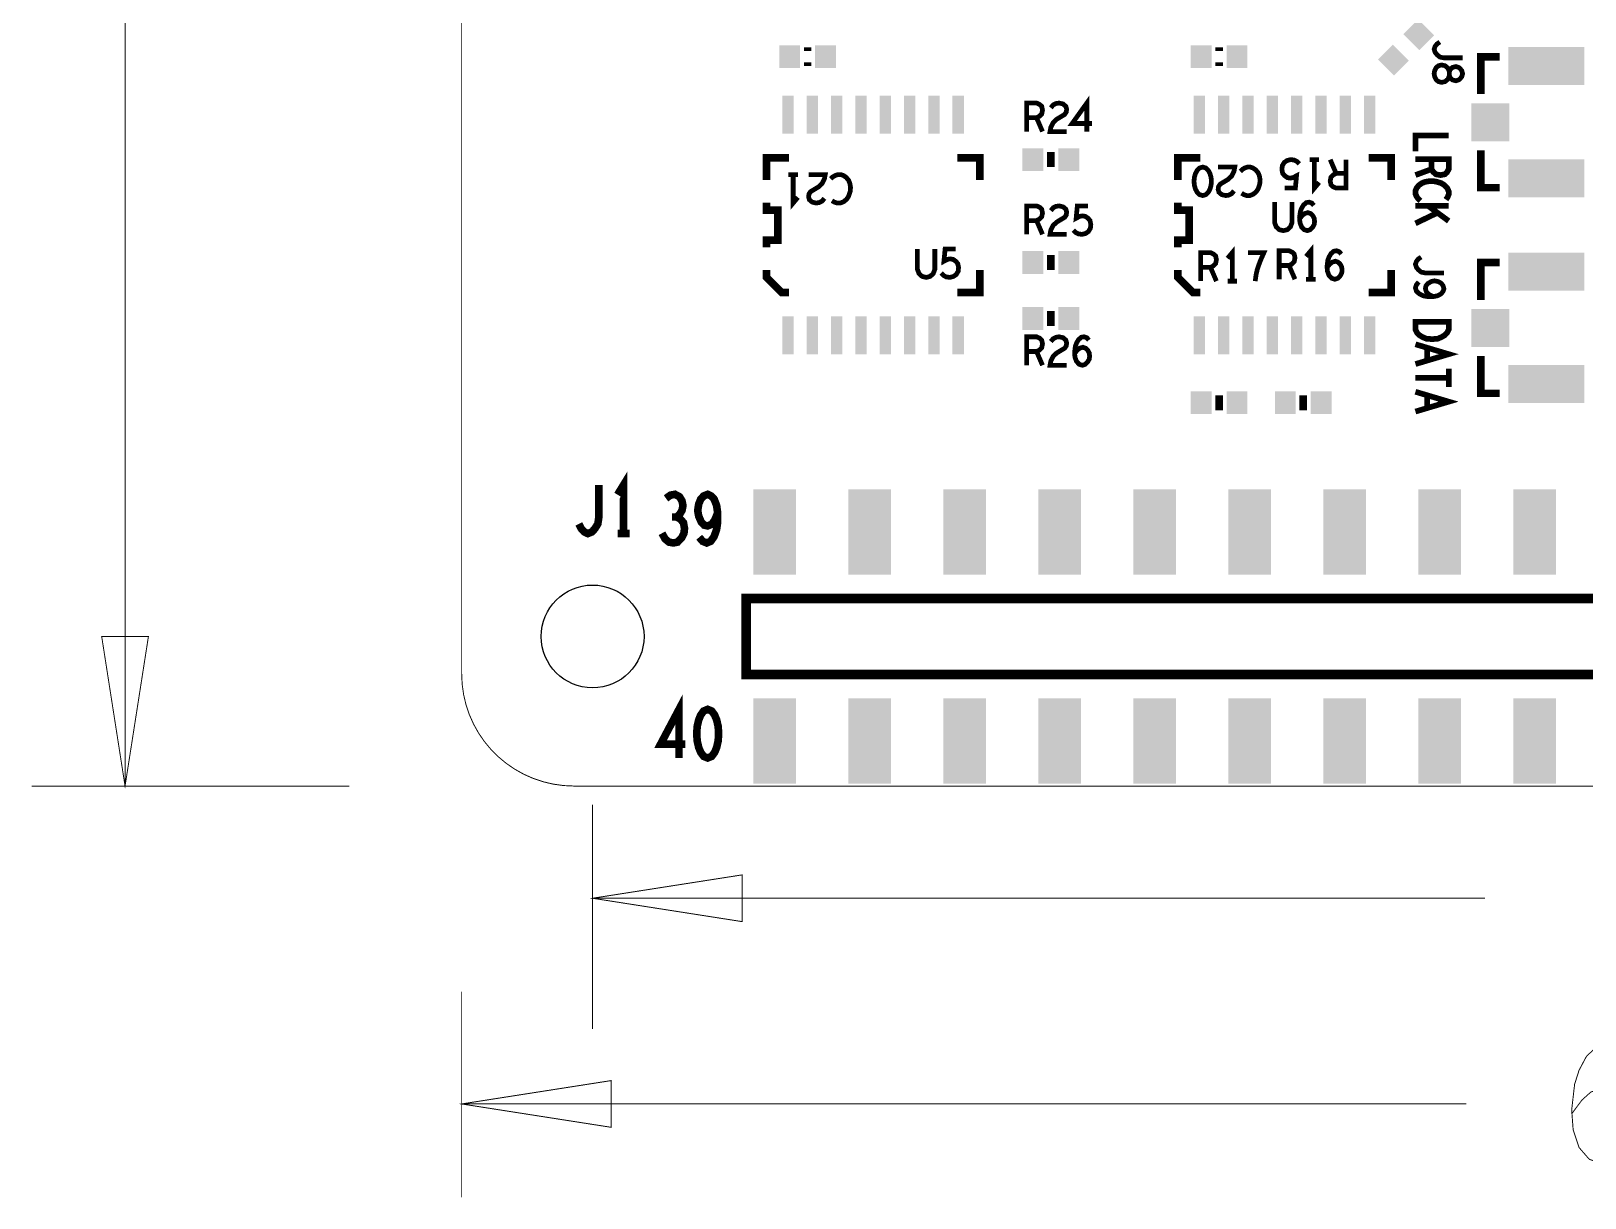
# Model space of a CAD drawing. Extents: x -14.6 to 75.5, y -11 to 65.5.
# Drawn here: x -11.51 to 30.03, y -11.01 to 20.19 of the extents above; entities that cross this region are included whole.
import ezdxf

# ---------------------------------------------------------------- set-up
doc = ezdxf.new("R2010")
doc.units = 0
doc.layers.get('0').update_dxf_attribs({"linetype": 'CONTINUOUS'})
for name, color, linetype in [('BOARD_ART', 7, 'CONTINUOUS'), ('DIMENSION_ART', 2, 'CONTINUOUS'), ('PASTETOP_ART', 4, 'CONTINUOUS'), ('RECEIVERPIPRO-1-2_DRL', 10, 'CONTINUOUS'), ('SILK_TOP_ART', 9, 'CONTINUOUS')]:
    doc.layers.add(name, color=color, linetype=linetype)

# ---------------------------------------------------------------- blocks, each defined once
blk = doc.blocks.new('SQUARE_14')
blk.add_solid([(0.508, 0.508), (0.508, -0.508), (-0.508, 0.508), (-0.508, -0.508)])
blk = doc.blocks.new('RECTANGLE_52')
blk.add_solid([(1.016, 0.508), (1.016, -0.508), (-1.016, 0.508), (-1.016, -0.508)])
blk = doc.blocks.new('CUSTOM_58')
for points in [[(-0.413092, 0.01796), (-0.01796, 0.413092), (0.377172, 0.01796), (-0.01796, 0.413092)], [(-0.377172, -0.01796), (-0.413092, 0.01796), (0.413092, -0.01796), (0.377172, 0.01796)], [(0.01796, -0.413092), (-0.377172, -0.01796), (0.01796, -0.413092), (0.413092, -0.01796)]]:
    blk.add_solid(points)
blk = doc.blocks.new('RECTANGLE_6')
blk.add_solid([(0.5715, 1.143), (0.5715, -1.143), (-0.5715, 1.143), (-0.5715, -1.143)])
blk = doc.blocks.new('RECTANGLE_49')
blk.add_solid([(0.1524, 0.508), (0.1524, -0.508), (-0.1524, 0.508), (-0.1524, -0.508)])
blk = doc.blocks.new('RECTANGLE_11')
blk.add_solid([(0.2794, 0.3048), (0.2794, -0.3048), (-0.2794, 0.3048), (-0.2794, -0.3048)])
blk = doc.blocks.new('ROUND_4')
blk.add_circle((0, 0), 1.375)

msp = doc.modelspace()

# ---------------------------------------------------------------- linework, layer by layer
at = {"layer": 'BOARD_ART', "const_width": 0.0254}
for points in [[(0, 53.5), (0, 3)], [(3, 0), (62, 0)]]:
    msp.add_lwpolyline(points, dxfattribs=at)
msp.add_lwpolyline([(0, 3, 0.4142136), (3, 0)], format="xyb", dxfattribs=at)
at = {"layer": 'DIMENSION_ART', "const_width": 0.0254}
for points in [[(-9, 24.5313), (-9, 0)], [(-9.625, 4), (-9, 0), (-8.375, 4), (-9.625, 4)], [(-3, 0), (-11.5, 0)], [(3.5, -6.5), (3.5, -0.5)], [(7.5, -2.375), (3.5, -3), (7.5, -3.625), (7.5, -2.375)], [(27.3629, -3), (3.5, -3)], [(0, -5.5), (0, -11)], [(29.6771, -8.7647), (29.9528, -8.3941), (30.189, -8.1825), (30.504, -8.0767), (30.7796, -8.1825), (30.9764, -8.3941), (31.1339, -8.7117), (31.1733, -9.0821), (31.1339, -9.3996), (30.9764, -9.7172), (30.7401, -9.9817), (30.4646, -10.0875), (30.1496, -9.9817), (29.874, -9.6643), (29.7165, -9.1879), (29.6771, -8.6588), (29.7559, -7.9709), (29.874, -7.6004), (30.0708, -7.23), (30.3464, -6.9654), (30.622, -6.9125), (30.8976, -7.0183), (31.0945, -7.2829)], [(4, -7.875), (0, -8.5), (4, -9.125), (4, -7.875)], [(26.8629, -8.5), (0, -8.5)]]:
    msp.add_lwpolyline(points, dxfattribs=at)
at = {"layer": 'SILK_TOP_ART'}
for points, const_width in [([(26.1524, 19.8942), (26.0762, 19.8412), (26.0254, 19.7778), (26, 19.7037), (26.0254, 19.619), (26.0762, 19.5555), (26.1524, 19.492), (26.254, 19.4708), (26.762, 19.4708)], 0.127), ([(9.25, 19.65), (9.25, 19.75)], 0.2032), ([(20.25, 19.65), (20.25, 19.75)], 0.2032), ([(27.25, 18.5), (27.25, 19.5), (27.75, 19.5)], 0.2032), ([(9.25, 19.25), (9.25, 19.35)], 0.2032), ([(20.25, 19.25), (20.25, 19.35)], 0.2032), ([(26, 19.0475), (26.0127, 18.9734), (26.0508, 18.8888), (26.1143, 18.8358), (26.2032, 18.8147), (26.2921, 18.8358), (26.3683, 18.8993), (26.4064, 18.9946), (26.4064, 19.1004), (26.4318, 19.1639), (26.4953, 19.2168), (26.5842, 19.238), (26.6731, 19.2062), (26.7366, 19.1322), (26.762, 19.0475), (26.7366, 18.9628), (26.6731, 18.8888), (26.5842, 18.857), (26.4953, 18.8782), (26.4318, 18.9311), (26.4064, 18.9946), (26.4064, 19.1004), (26.3683, 19.1957), (26.2921, 19.2592), (26.2032, 19.2803), (26.1143, 19.2592), (26.0508, 19.2062), (26.0127, 19.1216), (26, 19.0475)], 0.127), ([(15.1058, 17.5), (15.1058, 18.262), (15.3704, 18.262), (15.4551, 18.2239), (15.508, 18.1731), (15.5292, 18.0715), (15.508, 17.9699), (15.4445, 17.9064), (15.3704, 17.8683), (15.1058, 17.8683)], 0.127), ([(15.7514, 18.135), (15.8149, 18.2112), (15.889, 18.2493), (15.9737, 18.262), (16.0795, 18.2366), (16.1536, 18.1731), (16.1748, 18.0969), (16.1642, 18.0207), (16.1218, 17.9572), (15.9102, 17.8302), (15.8149, 17.7413), (15.7514, 17.6143), (15.7302, 17.5), (16.1748, 17.5)], 0.127), ([(16.7145, 17.5), (16.7145, 18.262), (16.3229, 17.7159), (16.8521, 17.7159)], 0.127), ([(15.3704, 17.8683), (15.5292, 17.5)], 0.127), ([(26.389, 17.3942), (25.5, 17.3942), (25.5, 16.9708)], 0.1524), ([(15.75, 16.55), (15.75, 16.95)], 0.2032), ([(27.25, 17), (27.25, 16), (27.75, 16)], 0.2032), ([(8.15, 16.2), (8.15, 16.8), (8.75, 16.8)], 0.205), ([(13.25, 16.8), (13.85, 16.8), (13.85, 16.2)], 0.205), ([(19.15, 16.2), (19.15, 16.8), (19.75, 16.8)], 0.205), ([(22.3953, 16.6357), (22.3318, 16.6992), (22.2578, 16.7373), (22.1625, 16.75), (22.0672, 16.7246), (21.9932, 16.6738), (21.9402, 16.5849), (21.9297, 16.4833), (21.9508, 16.3817), (22.0038, 16.3182), (22.0778, 16.2674), (22.1519, 16.2547), (22.226, 16.2674), (22.3212, 16.3182), (22.2895, 15.988), (22.0038, 15.988)], 0.127), ([(22.9245, 16.75), (22.6705, 16.75)], 0.127), ([(22.7975, 16.75), (22.7975, 15.988), (22.9245, 16.1404)], 0.127), ([(23.6442, 16.75), (23.6442, 15.988), (23.3796, 15.988), (23.2949, 16.0261), (23.242, 16.0769), (23.2208, 16.1785), (23.242, 16.2801), (23.3055, 16.3436), (23.3796, 16.3817), (23.6442, 16.3817)], 0.127), ([(23.3796, 16.3817), (23.2208, 16.75)], 0.127), ([(24.25, 16.8), (24.85, 16.8), (24.85, 16.2)], 0.205), ([(25.5, 16.7592), (26.389, 16.7592), (26.389, 16.4946), (26.3445, 16.4099), (26.2853, 16.357), (26.1667, 16.3358), (26.0482, 16.357), (25.9741, 16.4205), (25.9297, 16.4946), (25.9297, 16.7592)], 0.1524), ([(8.9895, 16.35), (8.7355, 16.35)], 0.127), ([(8.8625, 16.35), (8.8625, 15.588), (8.9895, 15.7404)], 0.127), ([(9.6986, 15.715), (9.6351, 15.6388), (9.561, 15.6007), (9.4763, 15.588), (9.3705, 15.6134), (9.2964, 15.6769), (9.2752, 15.7531), (9.2858, 15.8293), (9.3282, 15.8928), (9.5398, 16.0198), (9.6351, 16.1087), (9.6986, 16.2357), (9.7198, 16.35), (9.2752, 16.35)], 0.127), ([(9.8997, 15.6515), (9.9632, 15.6134), (10.0372, 15.588), (10.1219, 15.588), (10.2172, 15.6261), (10.2912, 15.6896), (10.3442, 15.7658), (10.3865, 15.8928), (10.3971, 16.0071), (10.3759, 16.1214), (10.3442, 16.1976), (10.2807, 16.2738), (10.2066, 16.3246), (10.1325, 16.35), (10.0584, 16.35), (9.9843, 16.3246), (9.9208, 16.2865), (9.8679, 16.2357)], 0.127), ([(19.8125, 15.788), (19.8972, 15.8134), (19.9607, 15.8769), (20.003, 15.9531), (20.0348, 16.0547), (20.0453, 16.169), (20.0348, 16.2833), (20.003, 16.3849), (19.9607, 16.4611), (19.8972, 16.5246), (19.8125, 16.55), (19.7278, 16.5246), (19.6643, 16.4611), (19.622, 16.3849), (19.5902, 16.2833), (19.5797, 16.169), (19.5902, 16.0547), (19.622, 15.9531), (19.6643, 15.8769), (19.7278, 15.8134), (19.8125, 15.788)], 0.127), ([(20.6486, 15.915), (20.5851, 15.8388), (20.511, 15.8007), (20.4263, 15.788), (20.3205, 15.8134), (20.2464, 15.8769), (20.2252, 15.9531), (20.2358, 16.0293), (20.2782, 16.0928), (20.4898, 16.2198), (20.5851, 16.3087), (20.6486, 16.4357), (20.6698, 16.55), (20.2252, 16.55)], 0.127), ([(20.8497, 15.8515), (20.9132, 15.8134), (20.9872, 15.788), (21.0719, 15.788), (21.1672, 15.8261), (21.2412, 15.8896), (21.2942, 15.9658), (21.3365, 16.0928), (21.3471, 16.2071), (21.3259, 16.3214), (21.2942, 16.3976), (21.2307, 16.4738), (21.1566, 16.5246), (21.0825, 16.55), (21.0084, 16.55), (20.9343, 16.5246), (20.8708, 16.4865), (20.8179, 16.4357)], 0.127), ([(25.9297, 16.4946), (25.5, 16.3358)], 0.1524), ([(26.3149, 15.6797), (26.3594, 15.7432), (26.389, 15.8172), (26.389, 15.9019), (26.3445, 15.9972), (26.2705, 16.0712), (26.1816, 16.1242), (26.0334, 16.1665), (25.9, 16.1771), (25.7667, 16.1559), (25.6778, 16.1242), (25.5889, 16.0607), (25.5296, 15.9866), (25.5, 15.9125), (25.5, 15.8384), (25.5296, 15.7643), (25.5741, 15.7008), (25.6333, 15.6479)], 0.1524), ([(8.15, 14.4), (8.15, 14.6), (8.45, 14.6), (8.45, 15.4), (8.15, 15.4), (8.15, 15.6)], 0.205), ([(15.1058, 14.75), (15.1058, 15.512), (15.3704, 15.512), (15.4551, 15.4739), (15.508, 15.4231), (15.5292, 15.3215), (15.508, 15.2199), (15.4445, 15.1564), (15.3704, 15.1183), (15.1058, 15.1183)], 0.127), ([(15.7514, 15.385), (15.8149, 15.4612), (15.889, 15.4993), (15.9737, 15.512), (16.0795, 15.4866), (16.1536, 15.4231), (16.1748, 15.3469), (16.1642, 15.2707), (16.1218, 15.2072), (15.9102, 15.0802), (15.8149, 14.9913), (15.7514, 14.8643), (15.7302, 14.75), (16.1748, 14.75)], 0.127), ([(16.3547, 14.8643), (16.4182, 14.8008), (16.4922, 14.7627), (16.5875, 14.75), (16.6828, 14.7754), (16.7568, 14.8262), (16.8098, 14.9151), (16.8203, 15.0167), (16.7992, 15.1183), (16.7462, 15.1818), (16.6722, 15.2326), (16.5981, 15.2453), (16.524, 15.2326), (16.4288, 15.1818), (16.4605, 15.512), (16.7462, 15.512)], 0.127), ([(19.15, 14.4), (19.15, 14.6), (19.45, 14.6), (19.45, 15.4), (19.15, 15.4), (19.15, 15.6)], 0.205), ([(21.7347, 15.612), (21.7347, 15.0659), (21.777, 14.9516), (21.8617, 14.8754), (21.9675, 14.85), (22.0733, 14.8754), (22.158, 14.9516), (22.2003, 15.0659), (22.2003, 15.612)], 0.127), ([(22.4014, 15.1675), (22.4755, 15.2564), (22.539, 15.3072), (22.6237, 15.3326), (22.6978, 15.3072), (22.7507, 15.2564), (22.793, 15.1802), (22.8036, 15.0913), (22.793, 15.0151), (22.7507, 14.9389), (22.6872, 14.8754), (22.6131, 14.85), (22.5284, 14.8754), (22.4543, 14.9516), (22.412, 15.0659), (22.4014, 15.1929), (22.4226, 15.358), (22.4543, 15.4469), (22.5072, 15.5358), (22.5813, 15.5993), (22.6554, 15.612), (22.7295, 15.5866), (22.7824, 15.5231)], 0.127), ([(25.5, 15.5103), (26.389, 15.5103)], 0.1524), ([(25.5, 15.0447), (26.0926, 15.3304)], 0.1524), ([(26.389, 15.1082), (25.8408, 15.5103)], 0.1524), ([(15.3704, 15.1183), (15.5292, 14.75)], 0.127), ([(12.1847, 14.362), (12.1847, 13.8159), (12.227, 13.7016), (12.3117, 13.6254), (12.4175, 13.6), (12.5233, 13.6254), (12.608, 13.7016), (12.6503, 13.8159), (12.6503, 14.362)], 0.127), ([(12.8197, 13.7143), (12.8832, 13.6508), (12.9572, 13.6127), (13.0525, 13.6), (13.1478, 13.6254), (13.2218, 13.6762), (13.2748, 13.7651), (13.2853, 13.8667), (13.2642, 13.9683), (13.2112, 14.0318), (13.1372, 14.0826), (13.0631, 14.0953), (12.989, 14.0826), (12.8938, 14.0318), (12.9255, 14.362), (13.2112, 14.362)], 0.127), ([(15.75, 13.8), (15.75, 14.2)], 0.2032), ([(19.7558, 13.5), (19.7558, 14.262), (20.0204, 14.262), (20.1051, 14.2239), (20.158, 14.1731), (20.1792, 14.0715), (20.158, 13.9699), (20.0945, 13.9064), (20.0204, 13.8683), (19.7558, 13.8683)], 0.127), ([(20.6025, 13.5), (20.6025, 14.262), (20.4755, 14.1096)], 0.127), ([(21.2163, 13.5), (21.2375, 13.6651), (21.2693, 13.8048), (21.3116, 13.9318), (21.3645, 14.0715), (21.4492, 14.262), (21.0258, 14.262)], 0.127), ([(21.8558, 13.55), (21.8558, 14.312), (22.1204, 14.312), (22.2051, 14.2739), (22.258, 14.2231), (22.2792, 14.1215), (22.258, 14.0199), (22.1945, 13.9564), (22.1204, 13.9183), (21.8558, 13.9183)], 0.127), ([(22.7025, 13.55), (22.7025, 14.312), (22.5755, 14.1596)], 0.127), ([(23.1364, 13.8675), (23.2105, 13.9564), (23.274, 14.0072), (23.3587, 14.0326), (23.4328, 14.0072), (23.4857, 13.9564), (23.528, 13.8802), (23.5386, 13.7913), (23.528, 13.7151), (23.4857, 13.6389), (23.4222, 13.5754), (23.3481, 13.55), (23.2634, 13.5754), (23.1893, 13.6516), (23.147, 13.7659), (23.1364, 13.8929), (23.1576, 14.058), (23.1893, 14.1469), (23.2422, 14.2358), (23.3163, 14.2993), (23.3904, 14.312), (23.4645, 14.2866), (23.5174, 14.2231)], 0.127), ([(25.6524, 14.1442), (25.5762, 14.0912), (25.5254, 14.0278), (25.5, 13.9537), (25.5254, 13.869), (25.5762, 13.8055), (25.6524, 13.742), (25.754, 13.7208), (26.262, 13.7208)], 0.127), ([(8.15, 13.8), (8.15, 13.6), (8.55, 13.2), (8.75, 13.2)], 0.205), ([(13.25, 13.2), (13.85, 13.2), (13.85, 13.8)], 0.205), ([(19.15, 13.8), (19.15, 13.6), (19.55, 13.2), (19.75, 13.2)], 0.205), ([(20.0204, 13.8683), (20.1792, 13.5)], 0.127), ([(22.1204, 13.9183), (22.2792, 13.55)], 0.127), ([(24.25, 13.2), (24.85, 13.2), (24.85, 13.8)], 0.205), ([(27.25, 13), (27.25, 14), (27.75, 14)], 0.2032), ([(20.4755, 13.5), (20.7295, 13.5)], 0.127), ([(22.5755, 13.55), (22.8295, 13.55)], 0.127), ([(25.5889, 13.4774), (25.5254, 13.4033), (25.5, 13.3187), (25.5254, 13.234), (25.6016, 13.1599), (25.7159, 13.107), (25.8302, 13.0858), (25.9699, 13.0858), (26.0842, 13.107), (26.1858, 13.1599), (26.2366, 13.2234), (26.262, 13.2975), (26.2366, 13.3822), (26.1858, 13.4457), (26.1096, 13.488), (26.008, 13.5092), (25.9191, 13.488), (25.8302, 13.4351), (25.7794, 13.3716), (25.7667, 13.2975), (25.7921, 13.2128), (25.8556, 13.1493), (25.9699, 13.0858)], 0.127), ([(15.75, 12.3), (15.75, 12.7)], 0.2032), ([(25.5, 12.4153), (26.389, 12.4153), (26.389, 12.2037), (26.3445, 12.119), (26.2853, 12.0555), (26.1964, 12.0026), (26.0926, 11.9602), (25.9445, 11.9497), (25.7963, 11.9602), (25.6926, 12.0026), (25.6037, 12.0555), (25.5444, 12.119), (25.5, 12.2037), (25.5, 12.4153)], 0.1524), ([(15.1058, 11.25), (15.1058, 12.012), (15.3704, 12.012), (15.4551, 11.9739), (15.508, 11.9231), (15.5292, 11.8215), (15.508, 11.7199), (15.4445, 11.6564), (15.3704, 11.6183), (15.1058, 11.6183)], 0.127), ([(15.7514, 11.885), (15.8149, 11.9612), (15.889, 11.9993), (15.9737, 12.012), (16.0795, 11.9866), (16.1536, 11.9231), (16.1748, 11.8469), (16.1642, 11.7707), (16.1218, 11.7072), (15.9102, 11.5802), (15.8149, 11.4913), (15.7514, 11.3643), (15.7302, 11.25), (16.1748, 11.25)], 0.127), ([(16.3864, 11.5675), (16.4605, 11.6564), (16.524, 11.7072), (16.6087, 11.7326), (16.6828, 11.7072), (16.7357, 11.6564), (16.778, 11.5802), (16.7886, 11.4913), (16.778, 11.4151), (16.7357, 11.3389), (16.6722, 11.2754), (16.5981, 11.25), (16.5134, 11.2754), (16.4393, 11.3516), (16.397, 11.4659), (16.3864, 11.5929), (16.4076, 11.758), (16.4393, 11.8469), (16.4922, 11.9358), (16.5663, 11.9993), (16.6404, 12.012), (16.7145, 11.9866), (16.7674, 11.9231)], 0.127), ([(15.3704, 11.6183), (15.5292, 11.25)], 0.127), ([(25.5, 11.8121), (26.389, 11.5475), (25.5, 11.2829)], 0.1524), ([(25.8111, 11.3782), (25.8111, 11.7168)], 0.1524), ([(26.389, 11.1559), (26.389, 10.6691)], 0.1524), ([(27.25, 11.5), (27.25, 10.5), (27.75, 10.5)], 0.2032), ([(26.389, 10.9125), (25.5, 10.9125)], 0.1524), ([(20.25, 10.45), (20.25, 10.05)], 0.2032), ([(22.5, 10.45), (22.5, 10.05)], 0.2032), ([(25.5, 10.5421), (26.389, 10.2775), (25.5, 10.0129)], 0.1524), ([(25.8111, 10.1082), (25.8111, 10.4468)], 0.1524), ([(4.327, 6.75), (4.327, 8.05), (4.167, 7.79)], 0.2032), ([(3.1333, 7.01), (3.2, 6.88), (3.28, 6.7933), (3.3733, 6.75), (3.48, 6.7933), (3.56, 6.88), (3.64, 7.01), (3.6667, 7.1833), (3.6667, 8.05)], 0.2032), ([(5.7433, 7.1933), (5.8233, 7.2583), (5.89, 7.3666), (5.9167, 7.4967), (5.89, 7.6267), (5.8233, 7.735), (5.7033, 7.8), (5.5833, 7.7783), (5.4633, 7.6917)], 0.2032), ([(6.3503, 6.6516), (6.4437, 6.5433), (6.5503, 6.5), (6.657, 6.5433), (6.7503, 6.6733), (6.817, 6.8683), (6.8437, 7.0633), (6.8437, 7.3017), (6.817, 7.4967), (6.7503, 7.67), (6.6703, 7.7567), (6.577, 7.8), (6.4703, 7.7567), (6.3903, 7.67), (6.337, 7.54), (6.3103, 7.3666), (6.337, 7.215), (6.4037, 7.0633), (6.4837, 6.9766), (6.577, 6.955), (6.6837, 6.9983), (6.7637, 7.1067), (6.8437, 7.3017)], 0.2032), ([(5.3567, 6.76), (5.4367, 6.6083), (5.5433, 6.5217), (5.6633, 6.5), (5.77, 6.5217), (5.8767, 6.63), (5.9433, 6.76), (5.9567, 6.89), (5.93, 7.0416), (5.8367, 7.15), (5.7433, 7.1933), (5.6233, 7.1933)], 0.2032), ([(4.167, 6.75), (4.487, 6.75)], 0.2032), ([(7.608, 5.016), (7.608, 2.984), (56.884, 2.984), (57.392, 3.492), (57.392, 5.016), (7.608, 5.016)], 0.254), ([(5.81, 0.75), (5.81, 2.05), (5.3167, 1.1183), (5.9833, 1.1183)], 0.2032), ([(6.577, 2.05), (6.4703, 2.0067), (6.3903, 1.8983), (6.337, 1.7684), (6.297, 1.595), (6.2837, 1.4), (6.297, 1.205), (6.337, 1.0316), (6.3903, 0.9016), (6.4703, 0.7933), (6.577, 0.75), (6.6837, 0.7933), (6.7637, 0.9016), (6.817, 1.0316), (6.857, 1.205), (6.8703, 1.4), (6.857, 1.595), (6.817, 1.7684), (6.7637, 1.8983), (6.6837, 2.0067), (6.577, 2.05)], 0.2032)]:
    msp.add_lwpolyline(points, dxfattribs=dict(at, const_width=const_width))

# ---------------------------------------------------------------- block references
at = {"layer": 'PASTETOP_ART'}
for name, p in [('CUSTOM_58', (25.5894, 20.0894)), ('RECTANGLE_11', (8.77, 19.5)), ('RECTANGLE_11', (9.73, 19.5)), ('RECTANGLE_11', (19.77, 19.5)), ('RECTANGLE_11', (20.73, 19.5)), ('CUSTOM_58', (24.9106, 19.4106)), ('RECTANGLE_52', (29, 19.25)), ('RECTANGLE_49', (8.725, 17.95)), ('RECTANGLE_49', (9.375, 17.95)), ('RECTANGLE_49', (10.025, 17.95)), ('RECTANGLE_49', (10.675, 17.95)), ('RECTANGLE_49', (11.325, 17.95)), ('RECTANGLE_49', (11.975, 17.95)), ('RECTANGLE_49', (12.625, 17.95)), ('RECTANGLE_49', (13.275, 17.95)), ('RECTANGLE_49', (19.725, 17.95)), ('RECTANGLE_49', (20.375, 17.95)), ('RECTANGLE_49', (21.025, 17.95)), ('RECTANGLE_49', (21.675, 17.95)), ('RECTANGLE_49', (22.325, 17.95)), ('RECTANGLE_49', (22.975, 17.95)), ('RECTANGLE_49', (23.625, 17.95)), ('RECTANGLE_49', (24.275, 17.95)), ('SQUARE_14', (27.5, 17.75)), ('RECTANGLE_11', (15.27, 16.75)), ('RECTANGLE_11', (16.23, 16.75)), ('RECTANGLE_52', (29, 16.25)), ('RECTANGLE_11', (15.27, 14)), ('RECTANGLE_11', (16.23, 14)), ('RECTANGLE_52', (29, 13.75)), ('RECTANGLE_49', (8.725, 12.05)), ('RECTANGLE_49', (9.375, 12.05)), ('RECTANGLE_49', (10.025, 12.05)), ('RECTANGLE_49', (10.675, 12.05)), ('RECTANGLE_49', (11.325, 12.05)), ('RECTANGLE_49', (11.975, 12.05)), ('RECTANGLE_49', (12.625, 12.05)), ('RECTANGLE_49', (13.275, 12.05)), ('RECTANGLE_11', (15.27, 12.5)), ('RECTANGLE_11', (16.23, 12.5)), ('RECTANGLE_49', (19.725, 12.05)), ('RECTANGLE_49', (20.375, 12.05)), ('RECTANGLE_49', (21.025, 12.05)), ('RECTANGLE_49', (21.675, 12.05)), ('RECTANGLE_49', (22.325, 12.05)), ('RECTANGLE_49', (22.975, 12.05)), ('RECTANGLE_49', (23.625, 12.05)), ('RECTANGLE_49', (24.275, 12.05)), ('SQUARE_14', (27.5, 12.25)), ('RECTANGLE_52', (29, 10.75)), ('RECTANGLE_11', (19.77, 10.25)), ('RECTANGLE_11', (20.73, 10.25)), ('RECTANGLE_11', (22.02, 10.25)), ('RECTANGLE_11', (22.98, 10.25)), ('RECTANGLE_6', (8.37, 6.794)), ('RECTANGLE_6', (10.91, 6.794)), ('RECTANGLE_6', (13.45, 6.794)), ('RECTANGLE_6', (15.99, 6.794)), ('RECTANGLE_6', (18.53, 6.794)), ('RECTANGLE_6', (21.07, 6.794)), ('RECTANGLE_6', (23.61, 6.794)), ('RECTANGLE_6', (26.15, 6.794)), ('RECTANGLE_6', (28.69, 6.794)), ('RECTANGLE_6', (8.37, 1.206)), ('RECTANGLE_6', (10.91, 1.206)), ('RECTANGLE_6', (13.45, 1.206)), ('RECTANGLE_6', (15.99, 1.206)), ('RECTANGLE_6', (18.53, 1.206)), ('RECTANGLE_6', (21.07, 1.206)), ('RECTANGLE_6', (23.61, 1.206)), ('RECTANGLE_6', (26.15, 1.206)), ('RECTANGLE_6', (28.69, 1.206))]:
    msp.add_blockref(name, p, dxfattribs=at)
at = {"layer": 'RECEIVERPIPRO-1-2_DRL'}
msp.add_blockref('ROUND_4', (3.5, 4), dxfattribs=at)

doc.saveas('drawing.dxf')
